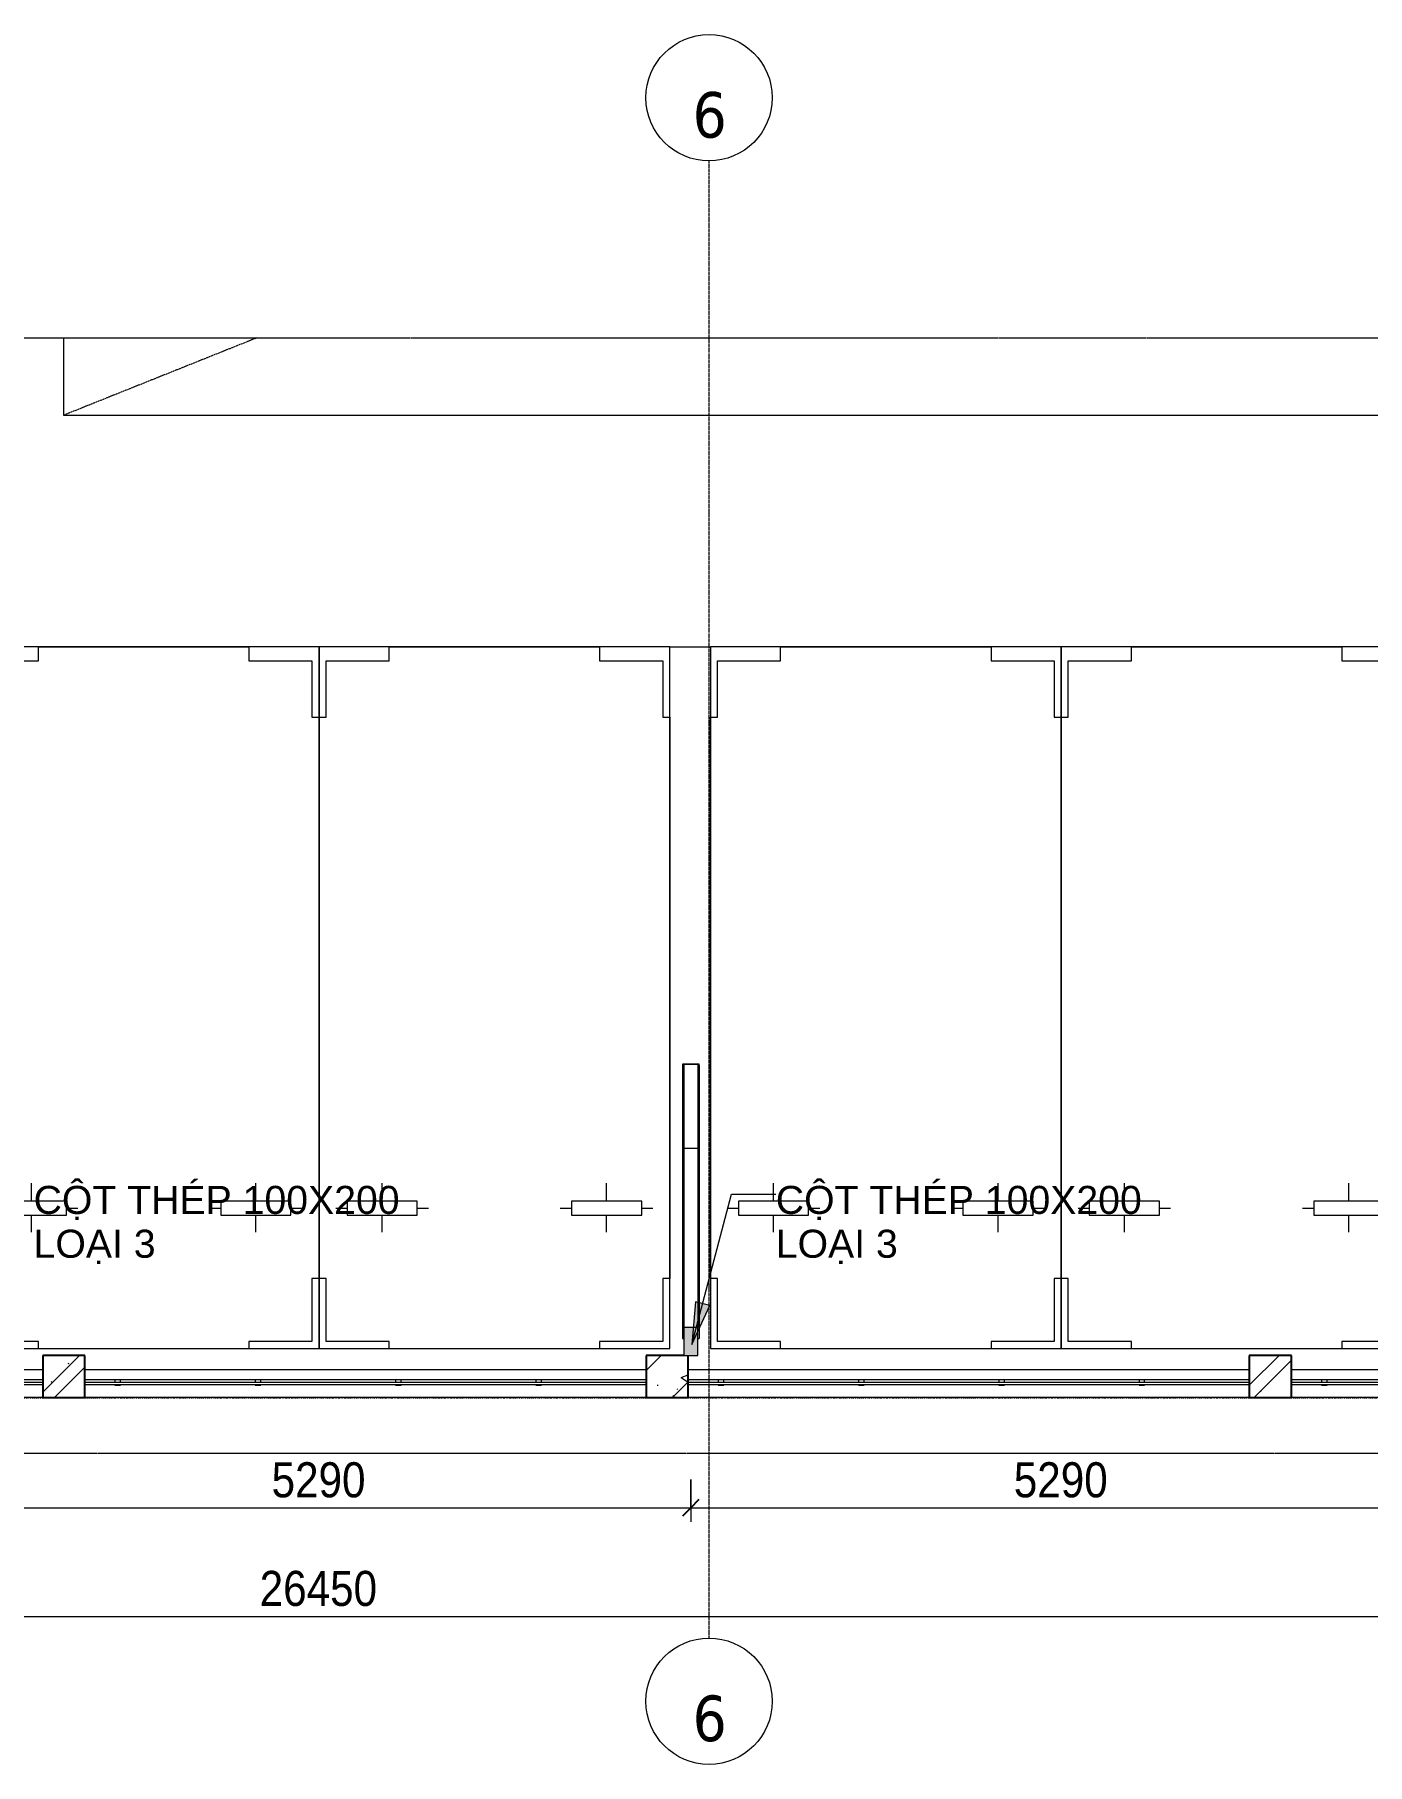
# Model space of a CAD drawing. Header units: millimetres. Extents: x 60855 to 206000, y 5274 to 78634.
# Drawn here: x 113935 to 123434, y 5274 to 17601 of the extents above; entities that cross this region are included whole.
import ezdxf

# ---------------------------------------------------------------- set-up
doc = ezdxf.new("R2010")
doc.units = ezdxf.units.MM
for name, pattern in [('Dash', [6, 3, -3]), ('Dash - Tight', [4.5, 3, -1.5]), ('Double dash', [41.999998, 12, -6, 6, -6, 6, -6]), ('Grid Line', [22.225, 12.7, -3.175, 3.175, -3.175]), ('Hidden', [7.14375, 4.7625, -2.38125])]:
    doc.linetypes.add(name, pattern=pattern)
for name, color, linetype, lineweight in [('A-ANNO-DIMS', 211, 'Continuous', 9), ('A-ANNO-DIMS-100', 211, 'Continuous', 9), ('A-DETL-GENF-1', 7, 'Continuous', 9), ('A-DETL-GENF-2', 92, 'Dash - Tight', 9), ('A-DETL-GENF-3', 92, 'Hidden', 18), ('A-DETL-THIN', 151, 'Continuous', 9), ('A-FLOR', 192, 'Continuous', 9), ('A-FLOR-HRAL', 11, 'Continuous', 9), ('A-FLOR-HRAL-1', 11, 'Continuous', 18), ('A-WALL', 113, 'Continuous', 9), ('C-PRKG', 70, 'Continuous', 9), ('C-PRKG-HDLN', 70, 'Dash', 9), ('C-PROP-LINE', 91, 'Double dash', 25), ('G-ANNO-TEXT-1', 7, 'Continuous', 9), ('S-COLS', 52, 'Continuous', 9), ('S-COLS-1', 52, 'Continuous', 25), ('S-GRID-1', 1, 'Grid Line', 9), ('S-GRID-IDEN', 1, 'Continuous', 9)]:
    doc.layers.add(name, color=color, linetype=linetype, lineweight=lineweight)
doc.styles.add('Arial_1', font='arial.ttf', dxfattribs={"height": 200})
doc.styles.add('Tahoma_B_1', font='tahomabd.ttf', dxfattribs={"height": 325})
doc.styles.add('UTM Avo_1', font='', dxfattribs={"width": 0.9, "height": 250})
doc.styles.get('UTM Avo_1').set_extended_font_data('UTM Avo')
doc.dimstyles.new('1_Dim_chi_tiet_2_5_1', dxfattribs={"dimscale": 304.8, "dimtxt": 249.825237, "dimasz": 0.393701, "dimexe": 0.328084, "dimexo": 0.0625, "dimgap": 0.032808, "dimtad": 1, "dimdec": 0, "dimrnd": 5, "dimzin": 0, "dimdsep": 46, "dimtxsty": 'UTM Avo_1', "dimblk1": 'OBLIQUE', "dimblk2": 'OBLIQUE', "dimsah": 1, "dimcen": 0.09, "dimdle": 0.328084, "dimazin": 0, "dimtfac": 1, "dimtdec": 4, "dimtix": 1, "dimtmove": 0, "dimatfit": 3, "dimfxl": 0.656168, "dimfxlon": 1, "dimtvp": 1, "dimtolj": 1, "dimtzin": 0, "dimarcsym": 2})
pattern_1 = [(50, (57789.3, 0), (728.7365, -63.756), [76.2, -838.2]), (355, (57789.3, 0), (-140.972, 764.228), [60.96, -670.56]), (100.451, (57850, -5.3), (587.77, 700.467), [64.76, -712.36]), (46.184, (57789.3, 203.2), (1084.316, -168.171), [114.3, -1257.3]), (96.636, (57879.6, 189.2), (949.61, 989.71), [97.14, -1068.54]), (351.184, (57789.3, 203.2), (949.62, 989.701), [91.44, -1005.84]), (21, (57890.9, 152.4), (606.458, -409.0606), [76.2, -838.2]), (326, (57890.9, 152.4), (247.208, 736.753), [60.96, -670.56]), (71.451, (57941.4, 118.3), (853.668, 327.6855), [64.76, -712.36]), (37.5, (57789.3, 0), (12.3547, 338.2201), [6.706, -655.726, 6.706, -674.014, -673.1]), (37.5, (57789.3, 0), (12.3547, 338.2201), [-1343.152, 6.706, -666.394]), (7.5, (57789.3, 0), (267.2789, 400.7221), [6.706, -381.406, 6.706, -640.486, -256.54]), (7.5, (57789.3, 0), (267.2789, 400.7221), [-1035.304, 6.706, -249.834]), (327.5, (57562.72, 0), (542.3633, -22.9153), [6.706, -247.294, 6.706, -785.774, -1051.56]), (327.5, (57562.72, 0), (542.3633, -22.9153), [-1046.48, 6.706, -1044.854]), (317.5, (57461.1, 0), (592.517, 101.707), [6.706, -323.494, 6.706, -519.582, -746.76]), (317.5, (57461.1, 0), (592.517, 101.707), [-856.488, 6.706, -740.054]), (45, (57789.3, 0), (-251.4472, 251.4472), []), (45, (57789.3, 381), (-251.4472, 251.4472), [])]

# ---------------------------------------------------------------- blocks, each defined once
blk = doc.blocks.new('BAI XE PCCC - BAI XE PCCC-1475173-TKCS_NHÀ XE 2 - MẶT BẰNG COTE _1_000')
at = {"layer": 'C-PRKG'}
for p, q in [((0, 551), (0, 0)), ((15000, 0), (15000, 551)), ((0, 0), (15000, 0))]:
    blk.add_line(p, q, dxfattribs=at)
at = {"layer": 'C-PRKG-HDLN'}
for p, q in [((1376, 551), (0, 0)), ((13624, 551), (15000, 0))]:
    blk.add_line(p, q, dxfattribs=at)
blk = doc.blocks.new('NBS_CLDPhysicalSecuritySystems_MtlMeshPnlFncngSym_CLDModsecSecurusS3_InfillPanel - NBS_CLDPhysicalSecuritySystems_MtlMeshPnlFncngSym_CLDModsecSecurusS2_InfillPanel-V39-TKCS_NHÀ XE 2 - MẶT BẰNG COTE _1_000')
at = {"layer": 'A-FLOR-HRAL'}
for p, q in [((218, 27), (0, 27)), ((1218, 27), (250, 27)), ((2218, 27), (1250, 27)), ((3218, 27), (2250, 27)), ((4000, 27), (3250, 27))]:
    blk.add_line(p, q, dxfattribs=at)
at = {"layer": 'A-FLOR-HRAL-1'}
for p, q in [((4000, 6), (0, 6)), ((214, 23), (214, 6)), ((250, 27), (218, 27)), ((254, 6), (254, 23)), ((1214, 23), (1214, 6)), ((1250, 27), (1218, 27)), ((1254, 6), (1254, 23)), ((2214, 23), (2214, 6)), ((2250, 27), (2218, 27)), ((2254, 6), (2254, 23)), ((3214, 23), (3214, 6)), ((3250, 27), (3218, 27)), ((3254, 6), (3254, 23)), ((0, -6), (4000, -6)), ((214, -6), (214, -11)), ((214, -11), (254, -11)), ((254, -11), (254, -6)), ((1214, -6), (1214, -11)), ((1214, -11), (1254, -11)), ((1254, -11), (1254, -6)), ((2214, -6), (2214, -11)), ((2214, -11), (2254, -11)), ((2254, -11), (2254, -6)), ((3214, -6), (3214, -11)), ((3214, -11), (3254, -11)), ((3254, -11), (3254, -6))]:
    blk.add_line(p, q, dxfattribs=at)
for centre, start, end in [((218, 23), 90, 180), ((250, 23), 360, 90), ((1218, 23), 90, 180), ((1250, 23), 360, 90), ((2218, 23), 90, 180), ((2250, 23), 360, 90), ((3218, 23), 90, 180), ((3250, 23), 360, 90)]:
    blk.add_arc(centre, 4, start, end, dxfattribs=at)
blk = doc.blocks.new('TRỤ ĐỂ XE ĐẦU HỒI - TRỤ ĐỂ XE ĐẦU HỒI-2550560-TKCS_NHÀ XE 2 - MẶT BẰNG COTE _1_000')
at = {"layer": 'S-COLS'}
for p, q in [((-60, -1350), (-60, -20)), ((-50, -20), (-60, -20)), ((-50, -1350), (-50, -100)), ((60, -20), (50, -20)), ((50, -1350), (50, -100)), ((60, -1350), (60, -20)), ((-60, -1966), (-60, -1350)), ((-50, -1350), (-60, -1350)), ((-50, -1966), (-50, -1350)), ((50, -1966), (50, -1350)), ((60, -1350), (50, -1350)), ((60, -1966), (60, -1350)), ((-50, -1375), (50, -1375)), ((-50, -1966), (-60, -1966)), ((-60, -1966), (-60, -1975)), ((-50, -1974), (-50, -1966)), ((60, -1966), (50, -1966)), ((50, -1974), (50, -1966)), ((60, -1975), (60, -1966)), ((-60, -1975), (60, -1975)), ((-50, -1974), (50, -1974))]:
    blk.add_line(p, q, dxfattribs=at)
blk = doc.blocks.new('xe oto1 - xe oto-612721-TKCS_NHÀ XE 2 - MẶT BẰNG COTE _1_000')
at = {"layer": 'C-PRKG'}
for p, q in [((-2000, 5000), (-2500, 5000)), ((-2500, 5000), (-2500, 4500)), ((-2500, 5000), (-2500, 0)), ((0, 5000), (-2500, 5000)), ((-2450, 4500), (-2450, 4950)), ((-2450, 4950), (-2000, 4950)), ((-2000, 4950), (-2000, 5000)), ((0, 5000), (-500, 5000)), ((-500, 5000), (-500, 4950)), ((-500, 4950), (-50, 4950)), ((-50, 4950), (-50, 4500)), ((0, 4500), (0, 5000)), ((0, 0), (0, 5000)), ((-2500, 4500), (-2450, 4500)), ((-2500, 500), (-2500, 4500)), ((-2500, 4500), (-2500, 500)), ((-50, 4500), (0, 4500)), ((0, 500), (0, 4500)), ((0, 4500), (0, 500)), ((-2050, 4170), (-2050, 4050)), ((-2050, 4170), (-2050, 4050)), ((-450, 4170), (-450, 4050)), ((-450, 4170), (-450, 4050)), ((-2300, 4000), (-2380, 4000)), ((-2300, 4000), (-2380, 4000)), ((-1800, 4050), (-2300, 4050)), ((-2300, 4050), (-2300, 3950)), ((-2300, 3950), (-1800, 3950)), ((-2050, 3950), (-2050, 3820)), ((-2050, 3950), (-2050, 3820)), ((-1800, 3950), (-1800, 4050)), ((-1720, 4000), (-1800, 4000)), ((-1720, 4000), (-1800, 4000)), ((-700, 4000), (-780, 4000)), ((-700, 4000), (-780, 4000)), ((-200, 4050), (-700, 4050)), ((-700, 4050), (-700, 3950)), ((-700, 3950), (-200, 3950)), ((-450, 3950), (-450, 3820)), ((-450, 3950), (-450, 3820)), ((-200, 3950), (-200, 4050)), ((-120, 4000), (-200, 4000)), ((-120, 4000), (-200, 4000)), ((-2450, 500), (-2500, 500)), ((-2500, 500), (-2500, 0)), ((-2450, 100), (-2450, 500)), ((0, 500), (-50, 500)), ((-50, 500), (-50, 100)), ((0, 0), (0, 500)), ((-2500, 0), (-2000, 0)), ((-2500, 0), (0, 0)), ((-2000, 100), (-2450, 100)), ((-2000, 0), (-2000, 100)), ((-500, 100), (-500, 0)), ((-50, 100), (-500, 100)), ((-500, 0), (0, 0))]:
    blk.add_line(p, q, dxfattribs=at)
blk = doc.blocks.new('Family - ___-1476882-TKCS_NHÀ XE 2 - MẶT BẰNG COTE _1_000')
at = {"layer": 'C-PROP-LINE'}
blk.add_line((43903, 7888), (72283, 7888), dxfattribs=at)
blk = doc.blocks.new('BORDER VIEW - BORDER VIEW-2362412-TKCS_NHÀ XE 2 - MẶT BẰNG COTE _1_000')
at = {"layer": 'A-DETL-GENF-3'}
for p, q in [((150, 7951), (28230, 7951)), ((28230, 0), (150, 0))]:
    blk.add_line(p, q, dxfattribs=at)
blk = doc.blocks.new('Grid - M_Grid Head - Circle-353313-TKCS_NHÀ XE 2 - MẶT BẰNG COTE _1_000')
at = {"layer": 'S-GRID-IDEN'}
blk.add_circle((0, 0), 4.5, dxfattribs=at)
blk = doc.blocks.new('DIMBLOCK36-TKCS_NHÀ XE 2 - MẶT BẰNG COTE _1_000')
at = {"layer": 'A-ANNO-DIMS-100'}
for p, q in [((113322, 7303), (113322, 7003)), ((113322, 7103), (113322, 7303)), ((118612, 7303), (118612, 7003)), ((118612, 7103), (118612, 7303)), ((113322, 7103), (118612, 7103))]:
    blk.add_line(p, q, dxfattribs=at)
at = {"layer": 'A-ANNO-DIMS-100', "lineweight": 25}
for p, q in [((113322, 7103), (113382, 7163)), ((118612, 7103), (118672, 7163)), ((113322, 7103), (113262, 7043)), ((118612, 7103), (118552, 7043))]:
    blk.add_line(p, q, dxfattribs=at)
at = {"layer": 'A-ANNO-DIMS-100', "color": 0, "insert": (115624, 7427), "char_height": 250, "width": 821.65, "attachment_point": 1, "line_spacing_factor": 1.110334, "style": 'UTM Avo_1'}
blk.add_mtext('5290', dxfattribs=at)
blk = doc.blocks.new('_Oblique')
at = {"color": 0, "linetype": 'ByBlock', "lineweight": -2}
blk.add_line((-0.5, -0.5), (0.5, 0.5), dxfattribs=at)
blk = doc.blocks.new('DIMBLOCK37-TKCS_NHÀ XE 2 - MẶT BẰNG COTE _1_000')
at = {"layer": 'A-ANNO-DIMS-100'}
for p, q in [((118612, 7303), (118612, 7003)), ((118612, 7103), (118612, 7303)), ((123902, 7303), (123902, 7003)), ((123902, 7103), (123902, 7303)), ((118612, 7103), (123902, 7103))]:
    blk.add_line(p, q, dxfattribs=at)
at = {"layer": 'A-ANNO-DIMS-100', "lineweight": 25}
for p, q in [((118612, 7103), (118672, 7163)), ((123902, 7103), (123962, 7163)), ((118612, 7103), (118552, 7043)), ((123902, 7103), (123842, 7043))]:
    blk.add_line(p, q, dxfattribs=at)
at = {"layer": 'A-ANNO-DIMS-100', "color": 0, "insert": (120914, 7427), "char_height": 250, "width": 821.65, "attachment_point": 1, "line_spacing_factor": 1.110334, "style": 'UTM Avo_1'}
blk.add_mtext('5290', dxfattribs=at)
blk = doc.blocks.new('DIMBLOCK39-TKCS_NHÀ XE 2 - MẶT BẰNG COTE _1_000')
at = {"layer": 'A-ANNO-DIMS-100'}
for p, q in [((102742, 6528), (102742, 6228)), ((102742, 6328), (102742, 6528)), ((129192, 6528), (129192, 6228)), ((129192, 6328), (129192, 6528)), ((102642, 6328), (129292, 6328))]:
    blk.add_line(p, q, dxfattribs=at)
at = {"layer": 'A-ANNO-DIMS-100', "lineweight": 25}
for p, q in [((102742, 6328), (102682, 6268)), ((102742, 6328), (102802, 6388)), ((129192, 6328), (129132, 6268)), ((129192, 6328), (129252, 6388))]:
    blk.add_line(p, q, dxfattribs=at)
at = {"layer": 'A-ANNO-DIMS-100', "color": 0, "insert": (115539, 6653), "char_height": 250, "width": 1027.06, "attachment_point": 1, "line_spacing_factor": 1.110334, "style": 'UTM Avo_1'}
blk.add_mtext('26450', dxfattribs=at)

msp = doc.modelspace()

# ---------------------------------------------------------------- hatches: boundary and pattern name
at = {"layer": 'A-DETL-GENF-1'}
h = msp.add_hatch(color=256, dxfattribs=at)
h.paths.add_polyline_path([(129241.9, 8188.2), (129241.9, 8388.2), (129141.9, 8388.2), (129141.9, 8188.2)])
h.paths.add_polyline_path([(123951.9, 8188.2), (123951.9, 8388.2), (123851.9, 8388.2), (123851.9, 8188.2)])
h.paths.add_polyline_path([(118661.9, 8188.2), (118661.9, 8388.2), (118561.9, 8388.2), (118561.9, 8188.2)])
h.paths.add_polyline_path([(113271.9, 8188.2), (113371.9, 8188.2), (113371.9, 8388.2), (113271.9, 8388.2)])
h.paths.add_polyline_path([(108081.9, 8188.2), (108081.9, 8388.2), (107981.9, 8388.2), (107981.9, 8188.2)])
h.paths.add_polyline_path([(102691.9, 8188.2), (102791.9, 8188.2), (102791.9, 8388.2), (102691.9, 8388.2)])
at = {"layer": 'G-ANNO-TEXT-1'}
msp.add_hatch(color=256, dxfattribs=at).paths.add_polyline_path([(118619, 8267.1), (118746.9, 8543.5), (118644.7, 8570.6)])
at = {"layer": 'S-COLS'}
h = msp.add_hatch(dxfattribs=at)
h.set_pattern_fill('FP_8', color=256, style=0, pattern_type=2)
h.set_pattern_definition(pattern_1)
h.paths.add_polyline_path([(113992.8, 7888.2), (114292.8, 7888.2), (114292.8, 8188.2), (113992.8, 8188.2)])
h = msp.add_hatch(dxfattribs=at)
h.set_pattern_fill('FP_8', color=256, style=0, pattern_type=2)
h.set_pattern_definition(pattern_1)
h.paths.add_polyline_path([(118292.8, 7888.2), (118592.8, 7888.2), (118592.8, 8188.2), (118292.8, 8188.2), (118292.8, 8057.1)])
h = msp.add_hatch(dxfattribs=at)
h.set_pattern_fill('FP_8', color=256, style=0, pattern_type=2)
h.set_pattern_definition(pattern_1)
h.paths.add_polyline_path([(122892.8, 7888.2), (122892.8, 8188.2), (122592.8, 8188.2), (122592.8, 7888.2)])

# ---------------------------------------------------------------- linework, layer by layer
at = {"layer": 'A-DETL-THIN'}
for p, q in [((118661.9, 8388.2), (118561.9, 8388.2)), ((118561.9, 8388.2), (118561.9, 8188.2)), ((118661.9, 8188.2), (118661.9, 8388.2)), ((118561.9, 8188.2), (118661.9, 8188.2))]:
    msp.add_line(p, q, dxfattribs=at)
at = {"layer": 'A-FLOR'}
for p, q in [((113961.9, 13236.9), (115461.9, 13236.9)), ((116461.9, 13236.9), (117961.9, 13236.9)), ((118461.9, 13236.9), (118751.9, 13236.9)), ((119251.9, 13236.9), (120751.9, 13236.9)), ((121751.9, 13236.9), (123251.9, 13236.9))]:
    msp.add_line(p, q, dxfattribs=at)
at = {"layer": 'A-WALL'}
for p, q in [((109992.8, 8088.2), (113992.8, 8088.2)), ((114292.8, 8088.2), (118292.8, 8088.2)), ((118592.8, 8088.2), (122592.8, 8088.2)), ((122892.8, 8088.2), (126892.8, 8088.2)), ((113992.8, 7888.2), (109992.8, 7888.2)), ((118292.8, 7888.2), (114292.8, 7888.2)), ((122592.8, 7888.2), (118592.8, 7888.2)), ((126892.8, 7888.2), (122892.8, 7888.2))]:
    msp.add_line(p, q, dxfattribs=at)
at = {"layer": 'G-ANNO-TEXT-1'}
for p, q in [((118619, 8267.1), (118902.4, 9337.1)), ((118902.4, 9337.1), (119217.6, 9337.1)), ((118644.7, 8570.6), (118619, 8267.1)), ((118619, 8267.1), (118746.9, 8543.5)), ((118746.9, 8543.5), (118644.7, 8570.6))]:
    msp.add_line(p, q, dxfattribs=at)
at = {"layer": 'S-COLS-1'}
for p, q in [((114292.8, 8188.2), (113992.8, 8188.2)), ((113992.8, 8188.2), (113992.8, 7888.2)), ((114292.8, 7888.2), (114292.8, 8188.2)), ((118561.9, 8188.2), (118292.8, 8188.2)), ((118292.8, 8188.2), (118292.8, 7888.2)), ((118592.8, 7888.2), (118592.8, 8188.2)), ((122892.8, 8188.2), (122592.8, 8188.2)), ((122592.8, 8188.2), (122592.8, 7888.2)), ((122892.8, 7888.2), (122892.8, 8188.2)), ((113992.8, 7888.2), (114292.8, 7888.2)), ((118292.8, 7888.2), (118592.8, 7888.2)), ((122592.8, 7888.2), (122892.8, 7888.2))]:
    msp.add_line(p, q, dxfattribs=at)
at = {"layer": 'S-GRID-1'}
for p, q in [((118741.9, 14200.5), (118741.9, 16700.5)), ((118741.9, 8673.8), (118741.9, 14200.5)), ((118741.9, 6173.8), (118741.9, 8673.8))]:
    msp.add_line(p, q, dxfattribs=at)

# ---------------------------------------------------------------- block references
at = {"layer": 'A-DETL-GENF-2'}
msp.add_blockref('BORDER VIEW - BORDER VIEW-2362412-TKCS_NHÀ XE 2 - MẶT BẰNG COTE _1_000', (101691.9, 7488.2), dxfattribs=at)
at = {"layer": 'A-FLOR-HRAL'}
for p in [(109992.8, 7988.2), (114292.8, 7988.2), (118592.8, 7988.2), (122892.8, 7988.2)]:
    msp.add_blockref('NBS_CLDPhysicalSecuritySystems_MtlMeshPnlFncngSym_CLDModsecSecurusS3_InfillPanel - NBS_CLDPhysicalSecuritySystems_MtlMeshPnlFncngSym_CLDModsecSecurusS2_InfillPanel-V39-TKCS_NHÀ XE 2 - MẶT BẰNG COTE _1_000', p, dxfattribs=at)
at = {"layer": 'C-PRKG'}
msp.add_blockref('BAI XE PCCC - BAI XE PCCC-1475173-TKCS_NHÀ XE 2 - MẶT BẰNG COTE _1_000', (114141.9, 14888.2), dxfattribs=at)
at = {"layer": 'C-PRKG', "rotation": 180}
for p in [(113461.9, 13236.9), (115961.9, 13236.9), (118751.9, 13236.9), (121251.9, 13236.9)]:
    msp.add_blockref('xe oto1 - xe oto-612721-TKCS_NHÀ XE 2 - MẶT BẰNG COTE _1_000', p, dxfattribs=at)
at = {"layer": 'C-PROP-LINE'}
msp.add_blockref('Family - ___-1476882-TKCS_NHÀ XE 2 - MẶT BẰNG COTE _1_000', (57789.3, 0), dxfattribs=at)
at = {"layer": 'S-COLS', "rotation": 180}
msp.add_blockref('TRỤ ĐỂ XE ĐẦU HỒI - TRỤ ĐỂ XE ĐẦU HỒI-2550560-TKCS_NHÀ XE 2 - MẶT BẰNG COTE _1_000', (118611.9, 8288.2), dxfattribs=at)
at = {"layer": 'S-GRID-IDEN', "xscale": 99.99999999999993, "yscale": 99.99999999999993, "zscale": 99.99999999999993}
for p in [(118741.9, 17150.5), (118741.9, 5723.8)]:
    msp.add_blockref('Grid - M_Grid Head - Circle-353313-TKCS_NHÀ XE 2 - MẶT BẰNG COTE _1_000', p, dxfattribs=at)

# ---------------------------------------------------------------- texts
at = {"layer": 'G-ANNO-TEXT-1', "char_height": 200, "width": 2758, "attachment_point": 4, "line_spacing_factor": 0.936439, "style": 'Arial_1'}
for insert in [(113927.6, 9118.2), (119217.6, 9118.2)]:
    msp.add_mtext('\\pt1270,2540,3810,5080,6350,7620,8890,10160,11430,12700,13970,15240,16510,17780,19050,20320,21590,22860,24130,25400,26670,27940,29210,30480,31750,33020,34290,35560,36830,38100,39370,40640;CỘT THÉP 100X200\\PLOẠI 3', dxfattribs=dict(at, insert=insert))

# ---------------------------------------------------------------- dimensions: what is measured, and where the dimension line sits
at = {"layer": 'A-ANNO-DIMS'}
for base, p1, p2, override, picture, middle in [((118611.9, 7102.7), (113321.9, 7302.7), (118611.9, 7302.7), {"dimpost": '<>', "dimfxl": 5290}, 'DIMBLOCK36-TKCS_NHÀ XE 2 - MẶT BẰNG COTE _1_000', (115966.9, 7242)), ((123901.9, 7102.7), (118611.9, 7302.7), (123901.9, 7302.7), {"dimpost": '<>', "dimfxl": 5290}, 'DIMBLOCK37-TKCS_NHÀ XE 2 - MẶT BẰNG COTE _1_000', (121256.9, 7242)), ((129191.9, 6328.4), (102741.9, 6528.4), (129191.9, 6528.4), {"dimpost": '<>', "dimfxl": 26450}, 'DIMBLOCK39-TKCS_NHÀ XE 2 - MẶT BẰNG COTE _1_000', (115966.9, 6467.7))]:
    dim = msp.add_linear_dim(base=base, p1=p1, p2=p2, dimstyle='1_Dim_chi_tiet_2_5_1', override=override, dxfattribs=at)
    dim.commit()
    dim.dimension.update_dxf_attribs({"geometry": picture, "text_midpoint": middle})

# ---------------------------------------------------------------- next in the draw order: texts
at = {"layer": 'S-GRID-IDEN', "char_height": 325, "width": 291, "attachment_point": 5, "line_spacing_factor": 0.996129, "style": 'Tahoma_B_1', "bg_fill": 3, "box_fill_scale": 1.25, "bg_fill_color": 256, "bg_fill_true_color": 13158600, "bg_fill_transparency": 0}
for insert in [(118746.5, 17025.7), (118746.5, 5599)]:
    msp.add_mtext('\\pt1269.99925,2539.9985,3810.001,5080.00025,6349.9995,7619.99875,8890.00125,10160.0005,11429.99975,12699.999,13970.0015,15240.00075,16510,17779.99925,19049.9985,20320.001,21590.00025,22859.9995,24129.99875,25400.00125,26670.0005,27939.99975,29209.999,30480.0015,31750.00075,33020,34289.99925,35559.9985,36830.001,38100.00025,39369.9995,40639.99875;6', dxfattribs=dict(at, insert=insert))

doc.saveas('drawing.dxf')
